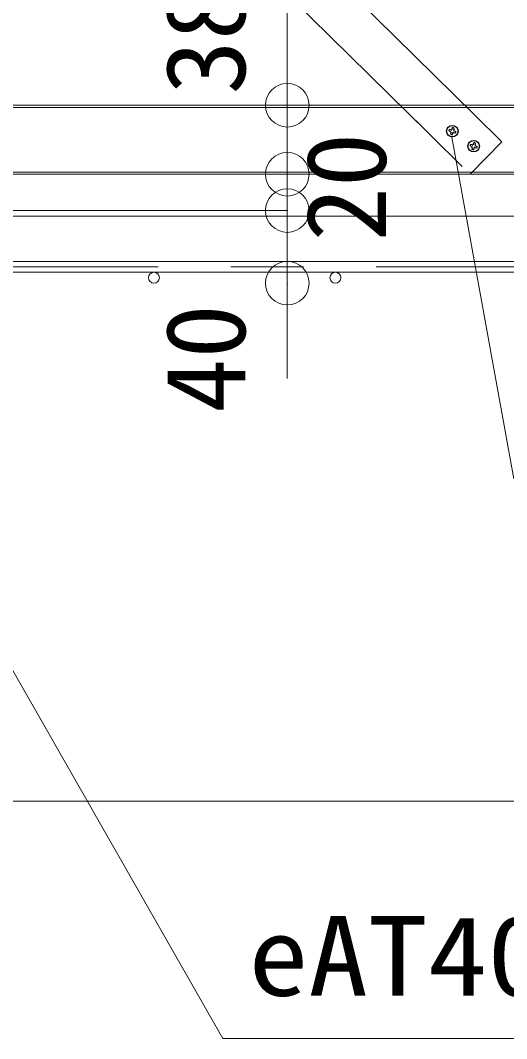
# Model space of a CAD drawing. Units: millimetres at full size, sheet at 1:40; details may follow other scales. Extents: x -7707 to 7893, y -5335 to 5359.
# Drawn here: x -5716 to -5448, y -4242 to -3682 of the extents above; entities that cross this region are included whole.
import ezdxf
from ezdxf.enums import TextEntityAlignment as Align

# ---------------------------------------------------------------- set-up
doc = ezdxf.new("R2010")
doc.units = ezdxf.units.MM
doc.header["$LTSCALE"] = 40
doc.header["$PDMODE"] = 32
doc.header["$PDSIZE"] = 24
doc.linetypes.add('CHAIN1', pattern=[8, 5, -1, 1, -1])
doc.linetypes.add('DASHED1', pattern=[1.8, 1.2, -0.6])
for name, color, linetype, lineweight in [('7-0_中心線', 4, 'CHAIN1', 9), ('7-4_ブレース・補強材', 4, 'Continuous', 9), ('7-5_寸法', 4, 'Continuous', 9), ('7-6_文字', 7, 'Continuous', 18), ('7-C_ビス・アンカーボ', 2, 'Continuous', 25), ('7-D_パネル', 4, 'Continuous', 18)]:
    doc.layers.add(name, color=color, linetype=linetype, lineweight=lineweight)
doc.styles.add('ＭＳ ゴシック', font='')
doc.styles.get('ＭＳ ゴシック').set_extended_font_data('MS Gothic')

msp = doc.modelspace()

# ---------------------------------------------------------------- linework, layer by layer
at = {"layer": '7-0_中心線'}
msp.add_line((-5839.69, -3817.4), (-4944.28, -3817.4), dxfattribs=at)
at = {"layer": '7-4_ブレース・補強材', "lineweight": 18}
for p, q in [((-6563.09, -2653.29), (-5465.66, -3733.48)), ((-6580.58, -2671.16), (-5491.13, -3743.49))]:
    msp.add_line(p, q, dxfattribs=at)
at = {"layer": '7-4_ブレース・補強材'}
for p, q in [((-5805.1, -3728.4), (-5432.1, -3728.4)), ((-5805.1, -3729.6), (-5432.1, -3729.6)), ((-5807.6, -3765.2), (-5432.1, -3765.2)), ((-5805.1, -3766.4), (-5432.1, -3766.4))]:
    msp.add_line(p, q, dxfattribs=at)
at = {"layer": '7-4_ブレース・補強材', "linetype": 'DASHED1', "lineweight": 18}
for p, q in [((-5506.46, -3728.4), (-5467.86, -3766.4)), ((-5465.66, -3733.48), (-5450.32, -3748.58)), ((-5467.86, -3766.4), (-5450.32, -3748.58))]:
    msp.add_line(p, q, dxfattribs=at)
at = {"layer": '7-5_寸法'}
for p, q in [((-5568.57, -3766.4), (-5568.57, -3669.24)), ((-5568.57, -3728.4), (-5622.26, -3728.4)), ((-5568.57, -3786.4), (-5835.8, -3786.4)), ((-5568.57, -3878.92), (-5568.57, -3786.4)), ((-5568.57, -3814.4), (-5622.26, -3814.4)), ((-5842.1, -4111.59), (-4942.1, -4111.59))]:
    msp.add_line(p, q, dxfattribs=at)
msp.add_lwpolyline([(-5568.57, -3786.4), (-5568.57, -3766.4), (-5622.26, -3766.4)], dxfattribs=at)
at = {"layer": '7-5_寸法', "color": 7}
for p in [(-5568.57, -3728.4), (-5568.57, -3766.4), (-5568.57, -3786.4), (-5568.57, -3826.4)]:
    msp.add_point(p, dxfattribs=at)
at = {"layer": '7-6_文字'}
for p, q in [((-5477.95, -3745.98), (-5443.69, -3934.08)), ((-5843.1, -3824.2), (-5604.14, -4242.42)), ((-4996.68, -4242.42), (-5604.14, -4242.42))]:
    msp.add_line(p, q, dxfattribs=at)
at = {"layer": '7-C_ビス・アンカーボ'}
for p, q in [((-5478.76, -3742.81), (-5479.55, -3742.56)), ((-5478.49, -3741.94), (-5479.29, -3741.71)), ((-5478.76, -3742.81), (-5478.42, -3743.11)), ((-5478.36, -3743.55), (-5478.59, -3744.36)), ((-5478.49, -3741.94), (-5478.05, -3741.88)), ((-5478.36, -3743.55), (-5478.42, -3743.11)), ((-5477.75, -3741.54), (-5478.05, -3741.88)), ((-5477.75, -3741.54), (-5477.5, -3740.75)), ((-5477.49, -3743.82), (-5477.74, -3744.62)), ((-5477.49, -3743.82), (-5477.19, -3743.49)), ((-5476.74, -3743.42), (-5477.19, -3743.49)), ((-5476.88, -3741.81), (-5476.65, -3741)), ((-5476.88, -3741.81), (-5476.81, -3742.25)), ((-5476.48, -3742.55), (-5476.81, -3742.25)), ((-5476.74, -3743.42), (-5475.94, -3743.65)), ((-5476.48, -3742.55), (-5475.68, -3742.8)), ((-5467.01, -3751.09), (-5467.81, -3750.84)), ((-5466.75, -3750.22), (-5467.55, -3749.99)), ((-5467.01, -3751.09), (-5466.68, -3751.39)), ((-5466.75, -3750.22), (-5466.31, -3750.16)), ((-5466.62, -3751.83), (-5466.68, -3751.39)), ((-5466.01, -3749.82), (-5466.31, -3750.16)), ((-5466.01, -3749.82), (-5465.75, -3749.03)), ((-5465.13, -3750.09), (-5464.9, -3749.28)), ((-5465.13, -3750.09), (-5465.07, -3750.53)), ((-5464.74, -3750.83), (-5465.07, -3750.53)), ((-5464.74, -3750.83), (-5463.94, -3751.08)), ((-5466.62, -3751.83), (-5466.85, -3752.64)), ((-5465.74, -3752.1), (-5466, -3752.9)), ((-5465.74, -3752.1), (-5465.44, -3751.76)), ((-5465, -3751.7), (-5465.44, -3751.76)), ((-5465, -3751.7), (-5464.2, -3751.93))]:
    msp.add_line(p, q, dxfattribs=at)
for centre in [(-5477.62, -3742.68), (-5465.87, -3750.96)]:
    msp.add_circle(centre, 3.15, dxfattribs=at)
for centre, start, end in [((-5477.62, -3742.68), 149.8927, 176.3932), ((-5477.62, -3742.68), 239.8927, 266.3932), ((-5477.62, -3742.68), 59.8927, 86.3932), ((-5477.62, -3742.68), 329.8927, 356.3932), ((-5465.87, -3750.96), 149.8927, 176.3932), ((-5465.87, -3750.96), 59.8927, 86.3932), ((-5465.87, -3750.96), 329.8927, 356.3932), ((-5465.87, -3750.96), 239.8927, 266.3932)]:
    msp.add_arc(centre, 1.94, start, end, dxfattribs=at)
at = {"layer": '7-D_パネル'}
msp.add_line((-5838.6, -3814.4), (-4945.6, -3814.4), dxfattribs=at)
at = {"layer": '7-D_パネル', "lineweight": 9}
msp.add_line((-5838.6, -3820.4), (-4945.6, -3820.4), dxfattribs=at)
at = {"layer": '7-D_パネル'}
msp.add_lwpolyline([(-5838.6, -3789.4), (-4945.6, -3789.4), (-4945.6, -3814.4)], dxfattribs=at)
for centre in [(-5642.1, -3823.4), (-5542.1, -3823.4)]:
    msp.add_circle(centre, 3, dxfattribs=at)

# ---------------------------------------------------------------- texts
at = {"layer": '7-5_寸法', "color": 7, "style": 'ＭＳ ゴシック'}
for s, p in [('38', (-5578.57, -3722.52)), ('20', (-5501.07, -3803.39)), ('40', (-5578.57, -3897.82))]:
    msp.add_text(s, height=43.99, rotation=90, dxfattribs=at).set_placement(p, align=Align.BOTTOM_LEFT)
at = {"layer": '7-6_文字', "style": 'ＭＳ ゴシック', "width": 1.1}
msp.add_text('eAT4025', height=43.99, dxfattribs=at).set_placement((-5589.94, -4232.03), align=Align.BOTTOM_LEFT)

doc.saveas('drawing.dxf')
